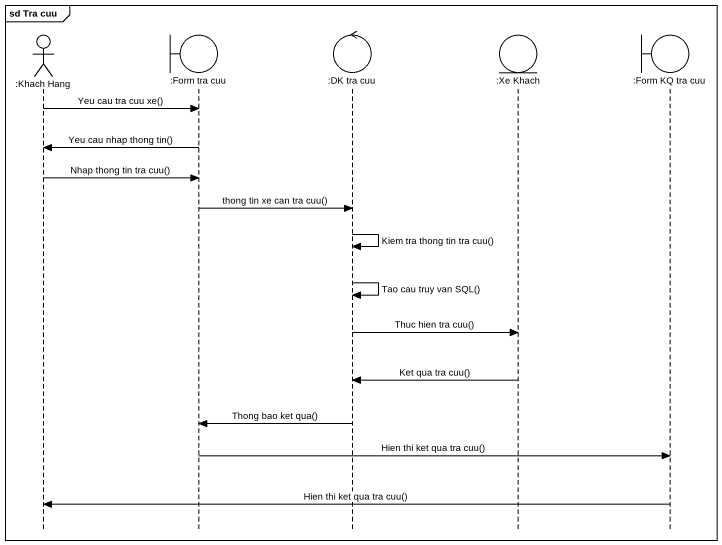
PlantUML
@startuml
mainframe sd Tra cuu
hide footbox
actor ":Khach Hang" as Khach_Hang
boundary ":Form tra cuu" as Form_tra_cuu
control ":DK tra cuu" as DK_tra_cuu
entity ":Xe Khach" as Xe_Khach
boundary ":Form KQ tra cuu" as Form_KQ_tra_cuu

Khach_Hang -> Form_tra_cuu : Yeu cau tra cuu xe()
Form_tra_cuu -> Khach_Hang : Yeu cau nhap thong tin()
Khach_Hang -> Form_tra_cuu : Nhap thong tin tra cuu()
Form_tra_cuu -> DK_tra_cuu : thong tin xe can tra cuu()
DK_tra_cuu -> DK_tra_cuu : Kiem tra thong tin tra cuu()
DK_tra_cuu -> DK_tra_cuu : Tao cau truy van SQL()
DK_tra_cuu -> Xe_Khach : Thuc hien tra cuu()
Xe_Khach -> DK_tra_cuu : Ket qua tra cuu()
DK_tra_cuu -> Form_tra_cuu : Thong bao ket qua()
Form_tra_cuu -> Form_KQ_tra_cuu : Hien thi ket qua tra cuu()
Form_KQ_tra_cuu -> Khach_Hang : Hien thi ket qua tra cuu()
@enduml
